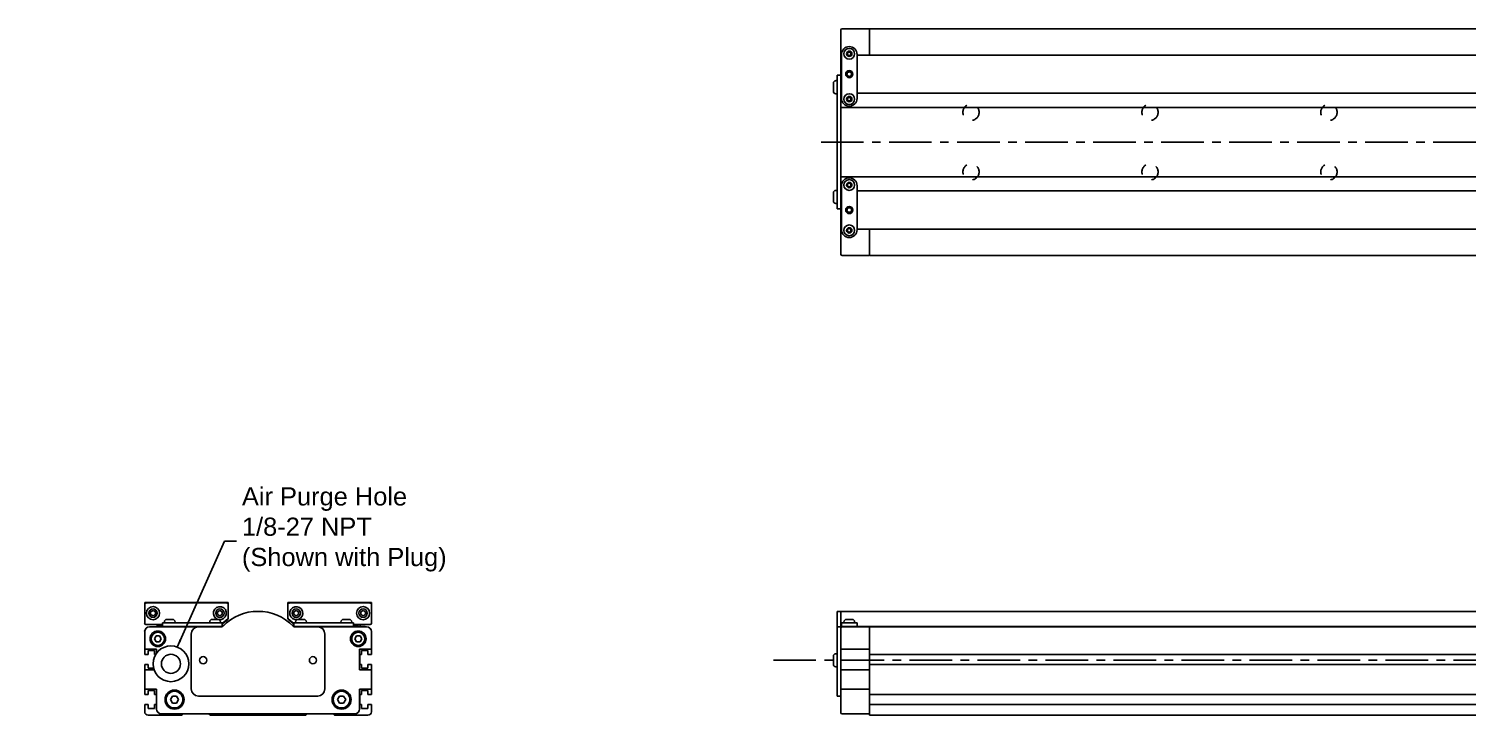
# Model space of a CAD drawing. Extents: x -6.4 to 47.3, y 2.1 to 24.3.
# Drawn here: x -6.43 to 17.3, y 12.93 to 24.26 of the extents above; entities that cross this region are included whole.
import ezdxf

# ---------------------------------------------------------------- set-up
doc = ezdxf.new("R2010")
doc.units = 0
doc.header["$LTSCALE"] = 1.87
doc.header["$MEASUREMENT"] = 0
doc.linetypes.add('CENTER', pattern=[0.6, 0.375, -0.075, 0.075, -0.075])
doc.linetypes.add('HIDDEN', pattern=[0.2, 0.1, -0.1])
doc.layers.get('0').update_dxf_attribs({"linetype": 'CONTINUOUS'})
doc.dimstyles.get("Standard").update_dxf_attribs({"dimtxt": 0.18, "dimasz": 0.18, "dimexe": 0.18, "dimexo": 0.0625, "dimgap": 0.09, "dimtad": 0, "dimtih": 1, "dimtoh": 1, "dimdec": 4, "dimzin": 0, "dimtxsty": 'STANDARD', "dimcen": 0.09, "dimazin": 3, "dimtfac": 1, "dimtdec": 4, "dimtofl": 0, "dimtmove": 0, "dimatfit": 3, "dimtolj": 1, "dimtzin": 0})

msp = doc.modelspace()

# ---------------------------------------------------------------- linework, layer by layer
for p, q in [((6.964, 20.538), (6.964, 24.238)), ((6.984, 24.258), (7.417, 24.258)), ((7.437, 23.825), (7.437, 24.258)), ((7.437, 24.258), (36.374, 24.258)), ((6.974, 23.835), (6.974, 23.107)), ((7.085, 23.874), (7.068, 23.845)), ((7.068, 23.845), (7.085, 23.815)), ((7.119, 23.874), (7.085, 23.874)), ((7.085, 23.815), (7.119, 23.815)), ((7.102, 23.963), (7.102, 23.963)), ((7.136, 23.845), (7.119, 23.874)), ((7.119, 23.815), (7.136, 23.845)), ((7.23, 23.107), (7.23, 23.835)), ((18.529, 23.825), (7.23, 23.825)), ((6.964, 23.705), (6.974, 23.71)), ((6.84, 23.363), (6.84, 23.225)), ((6.882, 23.402), (6.905, 23.402)), ((6.905, 21.286), (6.905, 23.49)), ((6.905, 23.49), (6.964, 23.49)), ((6.974, 23.311), (6.964, 23.316)), ((6.969, 23.313), (6.964, 23.313)), ((6.882, 23.185), (6.905, 23.185)), ((6.974, 23.195), (6.964, 23.195)), ((7.085, 23.126), (7.068, 23.097)), ((7.068, 23.097), (7.085, 23.067)), ((7.119, 23.126), (7.085, 23.126)), ((7.085, 23.067), (7.119, 23.067)), ((7.136, 23.097), (7.119, 23.126)), ((7.119, 23.067), (7.136, 23.097)), ((18.529, 23.195), (7.23, 23.195)), ((6.964, 22.961), (18.464, 22.961)), ((7.102, 22.979), (7.102, 22.979)), ((6.964, 21.815), (18.464, 21.815)), ((6.974, 21.67), (6.974, 20.941)), ((7.085, 21.709), (7.068, 21.679)), ((7.068, 21.679), (7.085, 21.65)), ((7.119, 21.709), (7.085, 21.709)), ((7.085, 21.65), (7.119, 21.65)), ((7.102, 21.798), (7.102, 21.798)), ((7.136, 21.679), (7.119, 21.709)), ((7.119, 21.65), (7.136, 21.679)), ((7.23, 20.941), (7.23, 21.67)), ((6.84, 21.551), (6.84, 21.414)), ((6.882, 21.591), (6.905, 21.591)), ((6.882, 21.374), (6.905, 21.374)), ((6.974, 21.581), (6.964, 21.581)), ((6.964, 21.461), (6.974, 21.466)), ((6.969, 21.463), (6.964, 21.463)), ((18.529, 21.581), (7.23, 21.581)), ((6.964, 21.286), (6.905, 21.286)), ((6.974, 21.066), (6.964, 21.071)), ((7.085, 20.961), (7.068, 20.931)), ((7.068, 20.931), (7.085, 20.902)), ((7.119, 20.961), (7.085, 20.961)), ((7.085, 20.902), (7.119, 20.902)), ((7.136, 20.931), (7.119, 20.961)), ((7.119, 20.902), (7.136, 20.931)), ((18.529, 20.951), (7.23, 20.951)), ((7.437, 20.518), (7.437, 20.951)), ((7.102, 20.813), (7.102, 20.813)), ((6.984, 20.518), (7.417, 20.518)), ((7.437, 20.518), (36.374, 20.518)), ((-4.521, 14.791), (-3.143, 14.791)), ((-4.521, 14.446), (-4.521, 14.791)), ((-4.502, 14.781), (-3.163, 14.781)), ((-3.143, 14.791), (-3.143, 14.534)), ((-2.159, 14.791), (-0.781, 14.791)), ((-2.159, 14.534), (-2.159, 14.791)), ((-2.139, 14.781), (-0.801, 14.781)), ((-0.781, 14.791), (-0.781, 14.446)), ((-4.423, 14.636), (-4.384, 14.659)), ((-4.423, 14.591), (-4.423, 14.636)), ((-4.384, 14.568), (-4.423, 14.591)), ((-4.384, 14.659), (-4.344, 14.636)), ((-4.344, 14.591), (-4.384, 14.568)), ((-4.344, 14.636), (-4.344, 14.591)), ((-4.063, 14.51), (-4.153, 14.51)), ((-3.315, 14.51), (-3.405, 14.51)), ((-3.321, 14.636), (-3.281, 14.659)), ((-3.321, 14.591), (-3.321, 14.636)), ((-3.281, 14.568), (-3.321, 14.591)), ((-3.281, 14.659), (-3.242, 14.636)), ((-3.242, 14.591), (-3.281, 14.568)), ((-3.242, 14.636), (-3.242, 14.591)), ((-3.15, 14.519), (-3.242, 14.442)), ((-3.238, 14.436), (-3.157, 14.503)), ((-2.061, 14.442), (-2.152, 14.519)), ((-2.145, 14.503), (-2.066, 14.437)), ((-2.061, 14.636), (-2.021, 14.659)), ((-2.061, 14.591), (-2.061, 14.636)), ((-2.021, 14.568), (-2.061, 14.591)), ((-2.021, 14.659), (-1.982, 14.636)), ((-1.982, 14.591), (-2.021, 14.568)), ((-1.897, 14.51), (-1.988, 14.51)), ((-1.982, 14.636), (-1.982, 14.591)), ((-1.149, 14.51), (-1.24, 14.51)), ((-0.958, 14.636), (-0.919, 14.659)), ((-0.958, 14.591), (-0.958, 14.636)), ((-0.919, 14.568), (-0.958, 14.591)), ((-0.919, 14.659), (-0.88, 14.636)), ((-0.88, 14.591), (-0.919, 14.568)), ((-0.88, 14.636), (-0.88, 14.591)), ((6.905, 13.245), (6.905, 14.643)), ((6.905, 14.643), (18.464, 14.643)), ((6.964, 14.375), (6.964, 14.643)), ((7.057, 14.51), (7.147, 14.51)), ((-4.521, 14.308), (-4.521, 13.933)), ((-4.226, 14.426), (-4.502, 14.426)), ((-4.443, 14.387), (-3.258, 14.387)), ((-4.362, 14.19), (-4.333, 14.239)), ((-4.333, 14.239), (-4.276, 14.239)), ((-4.324, 14.426), (-4.324, 14.417)), ((-4.31, 14.417), (-4.324, 14.417)), ((-4.31, 14.426), (-4.31, 14.412)), ((-4.226, 14.412), (-4.31, 14.412)), ((-4.276, 14.239), (-4.248, 14.19)), ((-3.242, 14.451), (-4.226, 14.451)), ((-4.226, 14.451), (-4.226, 14.392)), ((-3.243, 14.392), (-4.226, 14.392)), ((-4.197, 14.467), (-4.197, 14.451)), ((-4.157, 14.392), (-4.157, 14.387)), ((-4.059, 14.392), (-4.059, 14.387)), ((-4.019, 14.467), (-4.019, 14.451)), ((-3.968, 14.387), (-3.968, 14.392)), ((-3.579, 14.387), (-3.579, 14.392)), ((-3.458, 14.387), (-3.458, 14.392)), ((-3.448, 14.467), (-3.448, 14.451)), ((-3.409, 14.392), (-3.409, 14.387)), ((-3.311, 14.392), (-3.311, 14.387)), ((-3.271, 14.467), (-3.271, 14.451)), ((-3.242, 14.451), (-3.242, 14.393)), ((-3.237, 14.412), (-3.242, 14.412)), ((-3.24, 14.444), (-3.24, 14.412)), ((-3.237, 14.412), (-3.237, 14.436)), ((-2.066, 14.446), (-2.066, 14.412)), ((-2.066, 14.412), (-2.061, 14.412)), ((-1.076, 14.451), (-2.061, 14.451)), ((-2.061, 14.451), (-2.061, 14.393)), ((-1.076, 14.392), (-2.059, 14.392)), ((-2.045, 14.387), (-0.86, 14.387)), ((-2.031, 14.467), (-2.031, 14.451)), ((-1.992, 14.392), (-1.992, 14.387)), ((-1.893, 14.392), (-1.893, 14.387)), ((-1.854, 14.467), (-1.854, 14.451)), ((-1.844, 14.387), (-1.844, 14.392)), ((-1.724, 14.387), (-1.724, 14.392)), ((-1.335, 14.387), (-1.335, 14.392)), ((-1.283, 14.467), (-1.283, 14.451)), ((-1.244, 14.392), (-1.244, 14.387)), ((-1.145, 14.392), (-1.145, 14.387)), ((-1.106, 14.467), (-1.106, 14.451)), ((-1.076, 14.451), (-1.076, 14.392)), ((-0.801, 14.426), (-1.076, 14.426)), ((-0.993, 14.412), (-1.076, 14.412)), ((-1.055, 14.19), (-1.026, 14.239)), ((-1.026, 14.239), (-0.969, 14.239)), ((-0.996, 14.426), (-0.996, 14.412)), ((-0.993, 14.412), (-0.993, 14.418)), ((-0.978, 14.419), (-0.978, 14.417)), ((-0.969, 14.239), (-0.941, 14.19)), ((-0.885, 14.423), (-0.894, 14.422)), ((-0.781, 14.308), (-0.781, 13.933)), ((6.905, 14.387), (37.338, 14.387)), ((6.964, 14.392), (18.897, 14.392)), ((6.964, 14.367), (6.964, 12.97)), ((6.974, 14.451), (6.974, 14.392)), ((6.974, 14.451), (7.23, 14.451)), ((7.013, 14.467), (7.013, 14.451)), ((7.053, 14.392), (7.053, 14.387)), ((7.151, 14.392), (7.151, 14.387)), ((7.191, 14.467), (7.191, 14.451)), ((7.2, 14.387), (7.2, 14.392)), ((7.23, 14.451), (7.23, 14.392)), ((7.437, 12.928), (7.437, 14.387)), ((-4.521, 14.021), (-4.324, 14.021)), ((-4.333, 14.141), (-4.362, 14.19)), ((-4.276, 14.141), (-4.333, 14.141)), ((-4.324, 14.021), (-4.324, 13.954)), ((-4.248, 14.19), (-4.276, 14.141)), ((-1.026, 14.141), (-1.055, 14.19)), ((-0.969, 14.141), (-1.026, 14.141)), ((-0.978, 14.021), (-0.978, 13.678)), ((-0.978, 14.021), (-0.781, 14.021)), ((-0.941, 14.19), (-0.969, 14.141)), ((7.437, 14.021), (6.964, 14.021)), ((-4.521, 13.27), (-4.521, 13.768)), ((-0.781, 13.768), (-0.781, 13.27)), ((6.84, 13.767), (6.84, 13.905)), ((6.882, 13.944), (6.905, 13.944)), ((7.437, 13.932), (36.374, 13.932)), ((36.374, 13.767), (7.437, 13.767)), ((-4.521, 13.678), (-4.367, 13.678)), ((-0.978, 13.678), (-0.781, 13.678)), ((6.882, 13.728), (6.905, 13.728)), ((7.437, 13.678), (6.964, 13.678)), ((-4.521, 13.359), (-4.324, 13.359)), ((-4.324, 13.359), (-4.324, 13.029)), ((-0.978, 13.359), (-0.781, 13.359)), ((-0.978, 13.359), (-0.978, 13.029)), ((7.437, 13.359), (6.964, 13.359)), ((-4.521, 12.987), (-4.521, 13.105)), ((-4.521, 13.105), (-4.521, 12.987)), ((-4.097, 13.186), (-4.063, 13.245)), ((-4.063, 13.127), (-4.097, 13.186)), ((-4.063, 13.245), (-3.995, 13.245)), ((-3.995, 13.127), (-4.063, 13.127)), ((-3.995, 13.245), (-3.961, 13.186)), ((-3.961, 13.186), (-3.995, 13.127)), ((-1.341, 13.186), (-1.307, 13.245)), ((-1.307, 13.127), (-1.341, 13.186)), ((-1.307, 13.245), (-1.239, 13.245)), ((-1.239, 13.127), (-1.307, 13.127)), ((-1.239, 13.245), (-1.205, 13.186)), ((-1.205, 13.186), (-1.239, 13.127)), ((-0.781, 13.105), (-0.781, 12.987)), ((6.905, 13.245), (6.964, 13.245)), ((7.437, 13.271), (36.374, 13.271)), ((36.374, 13.105), (7.437, 13.105)), ((-4.521, 12.987), (-4.521, 13.002)), ((-4.521, 12.987), (-4.521, 13.002)), ((-3.919, 12.928), (-4.462, 12.928)), ((-1.057, 12.95), (-4.246, 12.95)), ((-3.905, 12.934), (-3.889, 12.95)), ((-3.46, 12.95), (-3.444, 12.934)), ((-1.872, 12.928), (-3.43, 12.928)), ((-1.858, 12.934), (-1.842, 12.95)), ((-1.413, 12.95), (-1.397, 12.934)), ((-0.84, 12.928), (-1.383, 12.928)), ((-0.781, 12.987), (-0.781, 13.002)), ((6.984, 12.95), (7.417, 12.95)), ((7.437, 12.928), (36.374, 12.928))]:
    msp.add_line(p, q)
at = {"color": 2, "linetype": 'CENTER'}
for p, q in [((6.638, 22.388), (38.279, 22.388)), ((5.852, 13.836), (39.666, 13.836))]:
    msp.add_line(p, q, dxfattribs=at)
at = {"color": 7, "linetype": 'CONTINUOUS'}
for p, q in [((-3.754, 14.269), (-3.754, 13.363)), ((-1.549, 13.363), (-1.549, 14.269)), ((-4.521, 13.933), (-4.462, 13.933)), ((-4.521, 13.768), (-4.462, 13.768)), ((-4.462, 13.933), (-4.462, 13.998)), ((-4.462, 13.998), (-4.36, 13.998)), ((-4.462, 13.703), (-4.462, 13.768)), ((-4.36, 13.998), (-4.36, 13.933)), ((-4.36, 13.933), (-4.339, 13.933)), ((-0.943, 13.933), (-0.974, 13.933)), ((-0.974, 13.933), (-0.974, 13.768)), ((-0.974, 13.768), (-0.943, 13.768)), ((-0.84, 13.998), (-0.943, 13.998)), ((-0.943, 13.998), (-0.943, 13.933)), ((-0.943, 13.768), (-0.943, 13.703)), ((-0.84, 13.933), (-0.84, 13.998)), ((-0.781, 13.933), (-0.84, 13.933)), ((-0.84, 13.703), (-0.84, 13.768)), ((-0.781, 13.768), (-0.84, 13.768)), ((-4.374, 13.703), (-4.462, 13.703)), ((-0.943, 13.703), (-0.84, 13.703)), ((-4.462, 13.27), (-4.462, 13.335)), ((-4.462, 13.335), (-4.36, 13.335)), ((-4.36, 13.335), (-4.36, 13.27)), ((-0.84, 13.335), (-0.943, 13.335)), ((-0.943, 13.335), (-0.943, 13.27)), ((-0.84, 13.27), (-0.84, 13.335)), ((-4.521, 13.27), (-4.462, 13.27)), ((-4.521, 13.105), (-4.462, 13.105)), ((-4.462, 13.04), (-4.462, 13.105)), ((-4.36, 13.27), (-4.328, 13.27)), ((-4.328, 13.105), (-4.36, 13.105)), ((-4.36, 13.105), (-4.36, 13.04)), ((-4.328, 13.27), (-4.328, 13.105)), ((-3.635, 13.245), (-1.667, 13.245)), ((-0.974, 13.27), (-0.974, 13.105)), ((-0.943, 13.27), (-0.974, 13.27)), ((-0.974, 13.105), (-0.943, 13.105)), ((-0.943, 13.105), (-0.943, 13.04)), ((-0.781, 13.27), (-0.84, 13.27)), ((-0.84, 13.04), (-0.84, 13.105)), ((-0.781, 13.105), (-0.84, 13.105)), ((-4.36, 13.04), (-4.462, 13.04)), ((-0.943, 13.04), (-0.84, 13.04))]:
    msp.add_line(p, q, dxfattribs=at)
for points in [[(-0.909, 14.426), (-0.91, 14.426), (-0.912, 14.425), (-0.917, 14.424), (-0.925, 14.423), (-0.934, 14.422), (-0.945, 14.421), (-0.957, 14.42), (-0.971, 14.419), (-0.986, 14.418), (-0.996, 14.418)], [(-0.894, 14.422), (-0.905, 14.421), (-0.918, 14.42), (-0.932, 14.419), (-0.947, 14.418), (-0.962, 14.417), (-0.978, 14.417)], [(-0.87, 14.426), (-0.87, 14.426), (-0.873, 14.425), (-0.878, 14.424), (-0.885, 14.423)]]:
    msp.add_lwpolyline(points)
for centre, radius in [((7.102, 23.845), 0.0886), ((7.102, 23.845), 0.0443), ((7.102, 23.51), 0.0591), ((7.102, 23.51), 0.0492), ((7.102, 23.51), 0.0374), ((7.102, 23.097), 0.0886), ((7.102, 23.097), 0.0443), ((7.102, 21.679), 0.0886), ((7.102, 21.679), 0.0443), ((7.102, 21.266), 0.0591), ((7.102, 21.266), 0.0492), ((7.102, 21.266), 0.0374), ((7.102, 20.931), 0.0886), ((7.102, 20.931), 0.0443), ((-4.384, 14.613), 0.108), ((-0.919, 14.613), 0.108), ((-4.384, 14.613), 0.0689), ((-3.281, 14.613), 0.0689), ((-2.021, 14.613), 0.0689), ((-0.919, 14.613), 0.0689), ((-4.305, 14.19), 0.128), ((-4.305, 14.19), 0.108), ((-0.998, 14.19), 0.128), ((-0.998, 14.19), 0.108), ((-4.029, 13.186), 0.157), ((-4.029, 13.186), 0.138), ((-1.273, 13.186), 0.157), ((-1.273, 13.186), 0.138)]:
    msp.add_circle(centre, radius)
at = {"color": 4, "linetype": 'HIDDEN'}
for centre in [(9.11, 22.88), (12.063, 22.88), (15.015, 22.88), (9.11, 21.896), (12.063, 21.896), (15.015, 21.896)]:
    msp.add_circle(centre, 0.134, dxfattribs=at)
at = {"color": 7, "linetype": 'CONTINUOUS'}
for centre, radius in [((-4.088, 13.777), 0.295), ((-4.088, 13.777), 0.157), ((-3.557, 13.836), 0.0591), ((-1.746, 13.836), 0.0591)]:
    msp.add_circle(centre, radius, dxfattribs=at)
for centre, radius, start, end in [((6.984, 24.238), 0.0197, 90, 180), ((7.417, 24.238), 0.0197, 22.5, 90), ((7.102, 23.835), 0.128, 90, 180), ((7.102, 23.835), 0.128, 0, 90), ((6.882, 23.36), 0.0414, 90, 177.2056), ((6.882, 23.227), 0.0414, 182.7944, 270), ((7.102, 23.107), 0.128, 180, 270), ((7.102, 23.107), 0.128, 270, 0), ((7.102, 21.67), 0.128, 90, 180), ((7.102, 21.67), 0.128, 0, 90), ((6.882, 21.549), 0.0414, 90, 177.2056), ((6.882, 21.416), 0.0414, 182.7944, 270), ((7.102, 20.941), 0.128, 180, 270), ((7.102, 20.941), 0.128, 270, 0), ((6.984, 20.538), 0.0197, 180, 270), ((7.417, 20.538), 0.0197, 270, 337.5), ((-4.502, 14.761), 0.0197, 90, 180), ((-3.281, 14.613), 0.108, 260.818, 252.033), ((-3.163, 14.761), 0.0197, 0, 90), ((-2.139, 14.761), 0.0197, 90, 180), ((-2.021, 14.613), 0.108, 287.967, 279.182), ((-0.801, 14.761), 0.0197, 0, 90), ((-4.153, 14.467), 0.0433, 90, 180), ((-4.063, 14.467), 0.0433, 0, 90), ((-3.405, 14.467), 0.0433, 90, 180), ((-3.315, 14.467), 0.0433, 0, 90), ((-2.651, 13.836), 0.807, 44.2407, 135.7593), ((-3.183, 14.533), 0.0394, 310, 0), ((-3.163, 14.534), 0.0197, 310, 0), ((-2.139, 14.534), 0.0197, 180, 230), ((-2.12, 14.533), 0.0394, 180, 230), ((-1.988, 14.467), 0.0433, 90, 180), ((-1.897, 14.467), 0.0433, 0, 90), ((-1.24, 14.467), 0.0433, 90, 180), ((-1.149, 14.467), 0.0433, 0, 90), ((7.057, 14.467), 0.0433, 90, 180), ((7.147, 14.467), 0.0433, 0, 90), ((-4.502, 14.446), 0.0197, 180, 270), ((-4.443, 14.308), 0.0787, 90, 180), ((-3.266, 14.446), 0.0591, 270, 315.1572), ((-3.258, 14.426), 0.0394, 270, 315.7593), ((-3.263, 14.466), 0.0394, 306.5672, 310), ((-2.037, 14.446), 0.0591, 224.8428, 270), ((-2.045, 14.426), 0.0394, 224.2407, 270), ((-0.86, 14.308), 0.0787, 0, 90), ((-0.801, 14.446), 0.0197, 270, 0), ((-0.84, 14.315), 0.0591, 0, 43.6893), ((-0.84, 14.315), 0.0591, 0, 43.6893), ((6.984, 14.367), 0.0197, 90, 180), ((7.417, 14.367), 0.0197, 22.5, 90), ((6.882, 13.903), 0.0414, 90, 177.2056), ((6.882, 13.769), 0.0414, 182.7944, 270), ((-4.462, 12.987), 0.0591, 180, 270), ((-4.246, 13.029), 0.0787, 180, 270), ((-3.919, 12.948), 0.0197, 270, 315), ((-3.43, 12.948), 0.0197, 225, 270), ((-1.872, 12.948), 0.0197, 270, 315), ((-1.383, 12.948), 0.0197, 225, 270), ((-1.057, 13.029), 0.0787, 270, 0), ((-0.84, 12.987), 0.0591, 270, 0), ((6.984, 12.97), 0.0197, 180, 270), ((7.417, 12.97), 0.0197, 270, 0)]:
    msp.add_arc(centre, radius, start, end)
for centre, start, end in [((-3.635, 14.269), 90, 180), ((-1.667, 14.269), 0, 90), ((-3.635, 13.363), 180, 270), ((-1.667, 13.363), 270, 0)]:
    msp.add_arc(centre, 0.118, start, end, dxfattribs=at)

# ---------------------------------------------------------------- texts
at = {"insert": (-2.917, 15.995), "char_height": 0.3, "attachment_point": 4}
msp.add_mtext('{\\fArial|b0|i0|c0|p34;Air Purge Hole\\P1/8-27 NPT\\P(Shown with Plug)}', dxfattribs=at)

# ---------------------------------------------------------------- leaders
at = {"annotation_type": 0, "has_hookline": 1, "hookline_direction": 1, "text_width": 3.337}
msp.add_leader([(-3.984, 14.053), (-3.204, 15.803), (-3.007, 15.803)], dimstyle='STANDARD', override={"dimtxt": 0.384208, "dimasz": 0.125, "dimexe": 0.612, "dimexo": 0.2125, "dimgap": 0.09, "dimtad": 0, "dimtxsty": 'STANDARD', "dimcen": 0.306, "dimtmove": 0}, dxfattribs=at)

doc.saveas('drawing.dxf')
